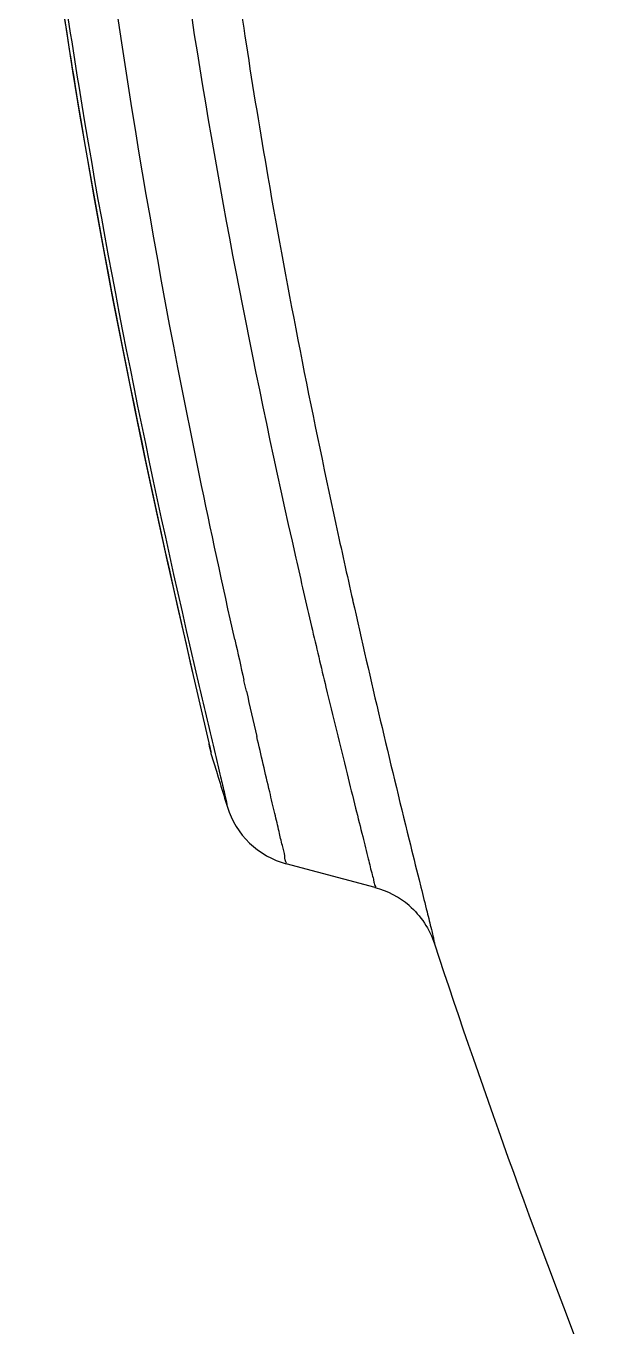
# Model space of a CAD drawing. Header units: millimetres. Extents: x 0 to 1173, y -4 to 841.
# Drawn here: x 344.63 to 347.44, y 703 to 709.37 of the extents above; entities that cross this region are included whole.
import ezdxf

# ---------------------------------------------------------------- set-up
doc = ezdxf.new("R2010")
doc.units = ezdxf.units.MM
doc.header["$LTSCALE"] = 65.395
doc.layers.get('0').update_dxf_attribs({"linetype": 'CONTINUOUS'})

msp = doc.modelspace()

# ---------------------------------------------------------------- linework, layer by layer
at = {"color": 7, "linetype": 'Continuous'}
for p, q in [((345.0588, 708.0252), (345.1147, 707.7393)), ((345.1147, 707.7393), (345.1658, 707.4869)), ((345.1658, 707.4869), (345.2121, 707.2643)), ((345.2121, 707.2643), (345.2734, 706.9776)), ((345.2734, 706.9776), (345.3258, 706.7389)), ((345.3258, 706.7389), (345.3834, 706.4824)), ((345.3834, 706.4824), (345.4477, 706.2022)), ((345.4579, 706.1602), (345.5325, 705.8378)), ((345.7115, 706.1112), (345.6994, 706.1643)), ((345.5381, 705.8071), (345.5646, 705.7196)), ((345.5646, 705.7196), (345.5734, 705.6904)), ((345.5734, 705.6904), (345.5823, 705.6612)), ((346.3408, 705.1503), (345.9064, 705.2667)), ((346.556, 705.1888), (346.5652, 705.1517))]:
    msp.add_line(p, q, dxfattribs=at)
msp.add_lwpolyline([(344.6333, 710.8546), (344.6713, 710.5119), (344.7097, 710.1974), (344.7483, 709.9047), (344.7867, 709.6323), (344.8243, 709.3805), (344.8612, 709.1451), (344.8972, 708.9253), (344.9319, 708.721), (344.9655, 708.5294), (344.9979, 708.35), (345.0588, 708.0252)], dxfattribs=at)
for centre, radius, start, end in [((377.0444, 714.1328), 31.7082, 186.53218, 188.80725), ((395.1493, 717.5463), 50.1374, 192.22554, 192.66244), ((393.4846, 717.5274), 48.7352, 192.76065, 193.16489), ((401.742, 719.0282), 56.8946, 192.66312, 193.87508), ((398.8014, 718.7694), 54.1952, 193.16323, 193.48649), ((403.3249, 719.1943), 59.0802, 192.542216, 192.741153), ((423.1608, 724.2935), 79.7744, 193.15758, 193.400393), ((403.4815, 719.2308), 59.241, 192.794885, 193.015522), ((345.8269, 705.8931), 0.3012, 187.40627, 196.57999), ((382.0344, 716.7933), 38.114, 196.98215, 197.16606), ((431.2186, 726.2399), 87.2405, 193.83085, 193.963253), ((346.2325, 704.7439), 0.4204, 49.14602, 74.9441), ((385.0446, 717.5138), 40.4387, 198.21171, 201.56416)]:
    msp.add_arc(centre, radius, start, end, dxfattribs=at)
for points, knots in [([(345.6546, 706.3645), (345.5951, 706.6316), (345.2954, 708.0199), (345.06, 709.4236), (344.9337, 710.5633)], [0, 0, 0, 0, 0.192664, 1, 1, 1, 1]), ([(344.6698, 710.531), (344.7265, 710.0423), (344.9329, 708.5751), (345.2341, 707.1236), (345.4579, 706.1602)], [0, 0, 0, 0, 0.332207, 1, 1, 1, 1]), ([(344.6962, 710.4595), (344.751, 709.9955), (344.9561, 708.5437), (345.2535, 707.1068), (345.4807, 706.1344)], [0, 0, 0, 0, 0.31874, 1, 1, 1, 1]), ([(345.296, 710.481), (345.3389, 710.1217), (345.5109, 708.8743), (345.755, 707.6378), (345.9531, 706.7628)], [0, 0, 0, 0, 0.287429, 1, 1, 1, 1]), ([(345.71, 709.2779), (345.7435, 709.0611), (345.8724, 708.275), (346.0268, 707.4933), (346.149, 706.9292)], [0, 0, 0, 0, 0.275389, 1, 1, 1, 1]), ([(346.1007, 706.1302), (346.1345, 705.9891), (346.1826, 705.7919), (346.2433, 705.5484), (346.2777, 705.41), (346.3059, 705.3005), (346.3216, 705.231), (346.3344, 705.1869), (346.3345, 705.1704), (346.346, 705.1503), (346.3407, 705.1502)], [0, 0, 0, 0, 0.43152, 0.603692, 0.745645, 0.856755, 0.936413, 0.964317, 0.984228, 1, 1, 1, 1]), ([(345.9064, 705.2667), (345.9098, 705.2668), (345.899, 705.2881), (345.9005, 705.3097), (345.8846, 705.3634), (345.8705, 705.43), (345.849, 705.5186), (345.8128, 705.6731), (345.7832, 705.7989), (345.7624, 705.8888)], [0, 0, 0, 0, 0.015652, 0.063069, 0.142092, 0.252512, 0.39405, 0.56619, 1, 1, 1, 1]), ([(345.5325, 705.8378), (345.5332, 705.8343), (345.5352, 705.8248), (345.5375, 705.8152), (345.5383, 705.8091)], [0, 0, 0, 0, 0.362789, 1, 1, 1, 1]), ([(345.5583, 705.8054), (345.5673, 705.7675), (345.5825, 705.7027), (345.601, 705.6271), (345.61, 705.5846), (345.6162, 705.5623), (345.6158, 705.5532), (345.6197, 705.5444), (345.6184, 705.5443)], [0, 0, 0, 0, 0.436439, 0.749562, 0.859306, 0.937663, 0.984551, 1, 1, 1, 1]), ([(345.6183, 705.5443), (345.6387, 705.4785), (345.7138, 705.3551), (345.8399, 705.2845), (345.9064, 705.2667)], [0, 0, 0, 0, 0.50003, 1, 1, 1, 1]), ([(346.5652, 705.1517), (346.5752, 705.1117), (346.592, 705.0431), (346.6122, 704.9638), (346.6223, 704.9184), (346.6289, 704.8955), (346.6289, 704.8844), (346.6329, 704.8762), (346.6315, 704.8755)], [0, 0, 0, 0, 0.435625, 0.74796, 0.857608, 0.936171, 0.98361, 1, 1, 1, 1])]:
    msp.add_open_spline(points, degree=3, knots=knots, dxfattribs=at)
msp.add_open_spline([(346.5076, 705.0619), (346.5639, 705.013), (346.6082, 704.9464), (346.6315, 704.8755)], degree=3, dxfattribs=at)

doc.saveas('drawing.dxf')
